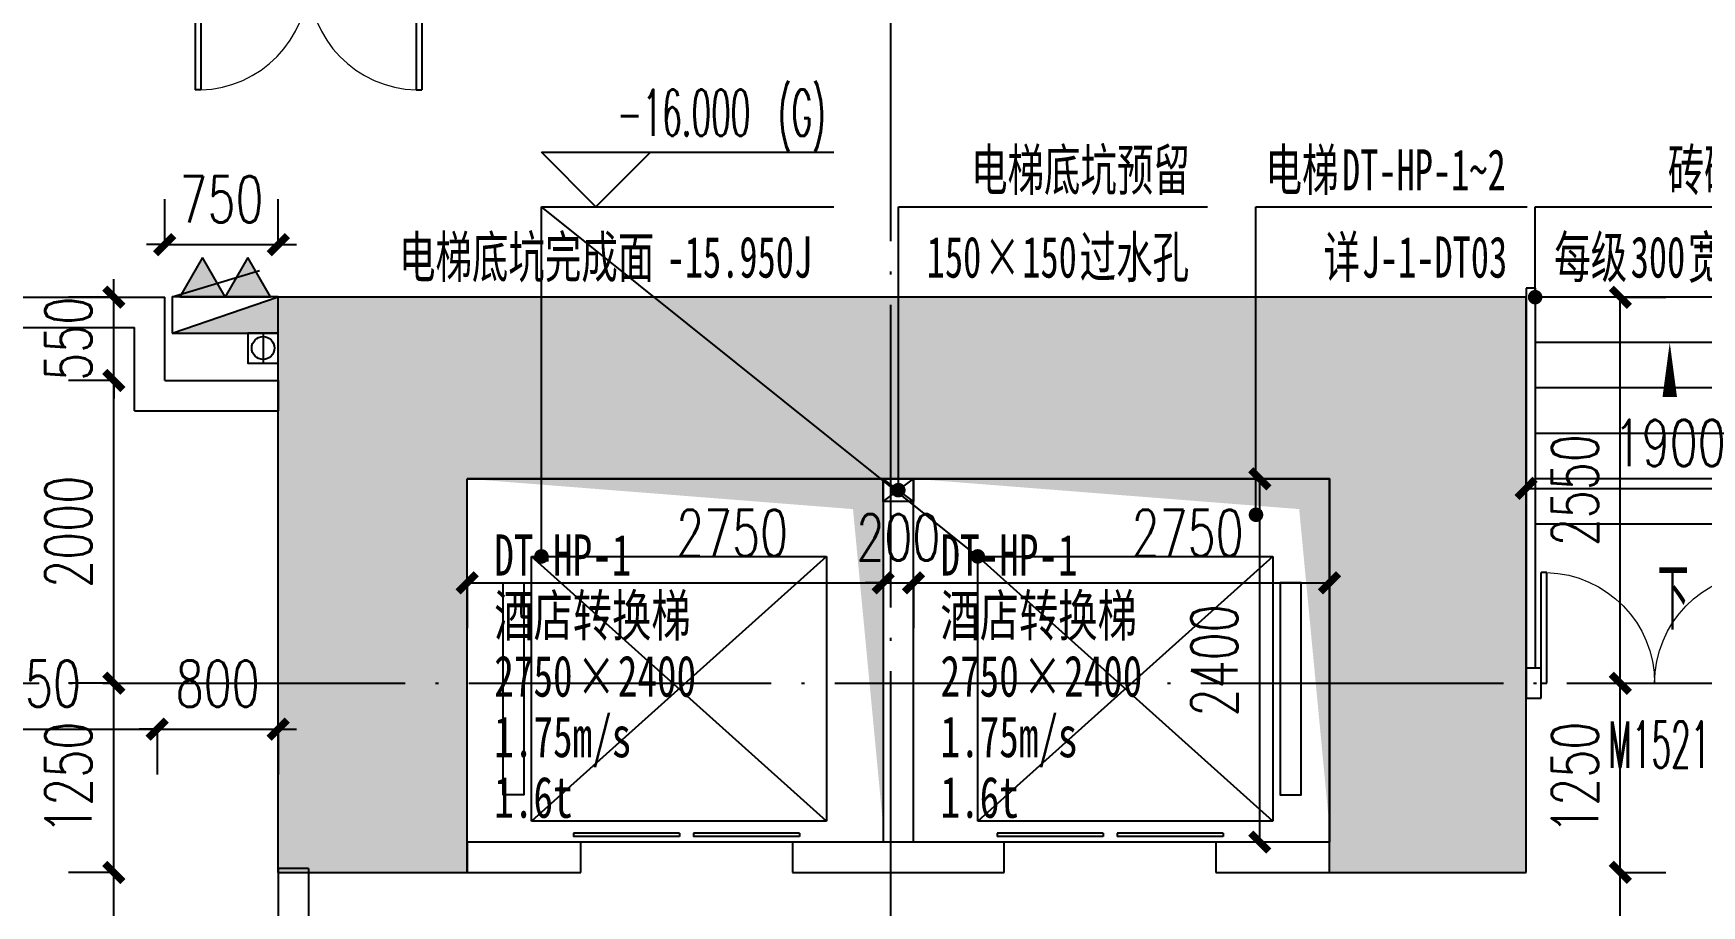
# Model space of a CAD drawing. Header units: millimetres. Extents: x 12325263 to 13848842, y -1463133 to 573208.
# Drawn here: x 12585528 to 12596558, y -1355956 to -1350194 of the extents above; entities that cross this region are included whole.
import ezdxf

# ---------------------------------------------------------------- set-up
doc = ezdxf.new("R2010")
doc.units = ezdxf.units.MM
doc.header["$LTSCALE"] = 1000
doc.linetypes.add('DOTE', pattern=[2.42, 2, -0.2, 0.02, -0.2])
for name, color, linetype in [('#s-灭火器', 20, 'Continuous'), ('A-ANNO-DIMS', 83, 'Continuous'), ('A-ANNO-ELEV', 3, 'Continuous'), ('A-ANNO-IDEN', 2, 'Continuous'), ('A-ANNO-TEXT', 7, 'Continuous'), ('A-AXIS', 16, 'DOTE'), ('A-DOOR', 2, 'Continuous'), ('A-FLOR-EVTR', 2, 'Continuous'), ('A-WALL', 5, 'Continuous'), ('A-WALL-PATT', 8, 'Continuous'), ('A_WALL(防火墙)', 151, 'Continuous'), ('AXIS', 3, 'Continuous'), ('DIM_SYMB', 3, 'Continuous'), ('DOOR_FIRE', 1, 'Continuous'), ('EQUIP_消火栓', 7, 'Continuous'), ('PUB_DIM', 83, 'Continuous'), ('PUB_TEXT', 7, 'Continuous'), ('STAIR', 2, 'Continuous'), ('VPIPE-消防高', 3, 'Continuous'), ('WINDOW', 4, 'Continuous'), ('WINDOW_TEXT', 7, 'Continuous'), ('建筑-楼板开洞', 251, 'Continuous'), ('水条件', 1, 'Continuous')]:
    doc.layers.add(name, color=color, linetype=linetype)
doc.styles.add('_TCH_DIM', font='SIMPLEX.shx', dxfattribs={"width": 0.7, "bigfont": 'GBCBIG.shx'})
doc.styles.add('_TCH_DIM_T3', font='SIMPLEX.shx', dxfattribs={"width": 0.705882, "bigfont": 'GBCBIG.shx'})
doc.styles.add('_TCH_WINDOW', font='SIMPLEX', dxfattribs={"width": 0.7, "height": 3.5, "bigfont": 'GBCBIG'})
doc.styles.add('TITXV', font='', dxfattribs={"width": 0.7})
doc.styles.add('宋体', font='', dxfattribs={"width": 0.65})
doc.styles.get('TITXV').set_extended_font_data('SimSun')
doc.styles.get('宋体').set_extended_font_data('SimSun')
doc.dimstyles.new('_TCH_ARCH&&120', dxfattribs={"dimtxt": 306, "dimasz": 120, "dimexe": 300, "dimexo": 360, "dimgap": 147, "dimtad": 1, "dimdec": 0, "dimzin": 0, "dimdsep": 46, "dimtxsty": '_TCH_DIM_T3', "dimblk": 'ARCHTICK', "dimcen": 0.09, "dimclrt": 7, "dimazin": 2, "dimtfac": 1, "dimtdec": 0, "dimtix": 1, "dimtmove": 2, "dimatfit": 3, "dimfxl": 1, "dimfxlon": 1, "dimtolj": 1, "dimtzin": 0, "dimarcsym": 0})

# ---------------------------------------------------------------- blocks, each defined once
blk = doc.blocks.new('asdgadfg')
at = {"layer": 'A-WALL-PATT'}
for points in [[(-10200, 32750), (-8900, 33950), (-17150, 33950), (-15900, 32750)], [(-15900, 30150), (-15900, 32750), (-17150, 33950), (-17150, 30150)], [(-8900, 30150), (-8900, 33950), (-10200, 32750), (-10200, 30150)]]:
    blk.add_hatch(color=256, dxfattribs=at).paths.add_polyline_path(points)
at = {"layer": 'A-WALL'}
for p, q in [((-8900, 33950), (-17150, 33950)), ((-17150, 30150), (-17150, 33950)), ((-8900, 30150), (-8900, 33950)), ((-10200, 32750), (-15900, 32750)), ((-15900, 30150), (-15900, 32750)), ((-10200, 30150), (-10200, 32750)), ((-17150, 30150), (-15900, 30150)), ((-10200, 30150), (-8900, 30150))]:
    blk.add_line(p, q, dxfattribs=at)
blk = doc.blocks.new('_ArchTick')
at = {"color": 0, "linetype": 'ByBlock', "const_width": 0.4}
blk.add_lwpolyline([(-0.5, -0.5), (0.5, 0.5)], dxfattribs=at)
blk = doc.blocks.new('*D5368')
at = {"layer": 'A-ANNO-DIMS', "color": 0, "lineweight": -2, "transparency": 16777216}
for p, q in [((-2375, 664), (-2375, 363)), ((-2375, 663), (375, 663)), ((375, 664), (375, 363))]:
    blk.add_line(p, q, dxfattribs=at)
at = {"layer": 'Defpoints', "color": 0, "transparency": 16777216}
for p in [(-2375, 1350), (375, 1350), (375, 663)]:
    blk.add_point(p, dxfattribs=at)
at = {"layer": 'A-ANNO-DIMS', "color": 0, "lineweight": -2, "transparency": 16777216, "xscale": 120, "yscale": 120, "zscale": 120, "rotation": 180}
blk.add_blockref('_ArchTick', (-2375, 663), dxfattribs=at)
at = {"layer": 'A-ANNO-DIMS', "color": 0, "lineweight": -2, "transparency": 16777216, "xscale": 120, "yscale": 120, "zscale": 120}
blk.add_blockref('_ArchTick', (375, 663), dxfattribs=at)
at = {"layer": 'A-ANNO-DIMS', "color": 7, "transparency": 16777216, "insert": (-624, 993), "char_height": 306, "attachment_point": 5, "style": '_TCH_DIM_T3'}
blk.add_mtext('\\A1;2750', dxfattribs=at)
blk = doc.blocks.new('*D5369')
at = {"layer": 'A-ANNO-DIMS', "color": 0, "lineweight": -2, "transparency": 16777216}
for p, q in [((375, 663), (255, 663)), ((375, 664), (375, 363)), ((375, 663), (575, 663)), ((575, 664), (575, 363)), ((575, 663), (695, 663))]:
    blk.add_line(p, q, dxfattribs=at)
at = {"layer": 'Defpoints', "color": 0, "transparency": 16777216}
for p in [(375, 1350), (575, 1350), (575, 663)]:
    blk.add_point(p, dxfattribs=at)
at = {"layer": 'A-ANNO-DIMS', "color": 0, "lineweight": -2, "transparency": 16777216, "xscale": 120, "yscale": 120, "zscale": 120}
blk.add_blockref('_ArchTick', (375, 663), dxfattribs=at)
at = {"layer": 'A-ANNO-DIMS', "color": 0, "lineweight": -2, "transparency": 16777216, "xscale": 120, "yscale": 120, "zscale": 120, "rotation": 180}
blk.add_blockref('_ArchTick', (575, 663), dxfattribs=at)
at = {"layer": 'A-ANNO-DIMS', "color": 7, "transparency": 16777216, "insert": (475, 963), "char_height": 306, "attachment_point": 5, "style": '_TCH_DIM_T3'}
blk.add_mtext('\\A1;200', dxfattribs=at)
blk = doc.blocks.new('*D5370')
at = {"layer": 'A-ANNO-DIMS', "color": 0, "lineweight": -2, "transparency": 16777216}
for p, q in [((575, 664), (575, 363)), ((575, 663), (3325, 663)), ((3325, 664), (3325, 363))]:
    blk.add_line(p, q, dxfattribs=at)
at = {"layer": 'Defpoints', "color": 0, "transparency": 16777216}
for p in [(575, 1350), (3325, 1350), (3325, 663)]:
    blk.add_point(p, dxfattribs=at)
at = {"layer": 'A-ANNO-DIMS', "color": 0, "lineweight": -2, "transparency": 16777216, "xscale": 120, "yscale": 120, "zscale": 120, "rotation": 180}
blk.add_blockref('_ArchTick', (575, 663), dxfattribs=at)
at = {"layer": 'A-ANNO-DIMS', "color": 0, "lineweight": -2, "transparency": 16777216, "xscale": 120, "yscale": 120, "zscale": 120}
blk.add_blockref('_ArchTick', (3325, 663), dxfattribs=at)
at = {"layer": 'A-ANNO-DIMS', "color": 7, "transparency": 16777216, "insert": (2387, 993), "char_height": 306, "attachment_point": 5, "style": '_TCH_DIM_T3'}
blk.add_mtext('\\A1;2750', dxfattribs=at)
blk = doc.blocks.new('*D5371')
at = {"layer": 'A-ANNO-DIMS', "color": 0, "lineweight": -2, "transparency": 16777216}
for p, q in [((2865, 1350), (2564, 1350)), ((2864, -1050), (2864, 1350)), ((2865, -1050), (2564, -1050))]:
    blk.add_line(p, q, dxfattribs=at)
at = {"layer": 'Defpoints', "color": 0, "transparency": 16777216}
for p in [(2864, 1350), (3325, 1350), (3325, -1050)]:
    blk.add_point(p, dxfattribs=at)
at = {"layer": 'A-ANNO-DIMS', "color": 0, "lineweight": -2, "transparency": 16777216, "xscale": 120, "yscale": 120, "zscale": 120}
for p, rotation in [((2864, 1350), 90), ((2864, -1050), 270)]:
    blk.add_blockref('_ArchTick', p, dxfattribs=dict(at, rotation=rotation))
at = {"layer": 'A-ANNO-DIMS', "color": 7, "transparency": 16777216, "insert": (2564, 150), "char_height": 306, "attachment_point": 5, "rotation": 90, "style": '_TCH_DIM_T3'}
blk.add_mtext('\\A1;2400', dxfattribs=at)
blk = doc.blocks.new('asdfadfadgf')
for p, q in [((0, 100), (150, 300)), ((0, 300), (150, 100))]:
    blk.add_line(p, q)
blk.add_lwpolyline([(150, 300), (150, 100), (0, 100), (0, 300)], close=True)
blk = doc.blocks.new('管位')
at = {"layer": '水条件'}
blk.add_line((12573126, 675360), (12573126, 675160), dxfattribs=at)
blk.add_lwpolyline([(12573026, 675360), (12573226, 675360), (12573226, 675160), (12573026, 675160)], close=True, dxfattribs=at)
blk = doc.blocks.new('灭火器')
at = {"layer": '#s-灭火器', "ltscale": 1000}
for points in [[(292444, 59707), (292144, 59707), (292294, 59447)], [(292744, 59707), (292444, 59707), (292594, 59447)]]:
    blk.add_hatch(color=256, dxfattribs=at).paths.add_polyline_path(points)
for points in [[(292294, 59447), (292444, 59707), (292144, 59707)], [(292594, 59447), (292744, 59707), (292444, 59707)]]:
    blk.add_lwpolyline(points, close=True, dxfattribs=at)
blk = doc.blocks.new('$TWTSYS$00000508')
for p, q in [((-0.5, 0.5), (0.324, 1.224)), ((-0.5, 0.5), (-0.5, -0.5)), ((-0.5, -0.5), (0.5, 0.5)), ((0.5, 0.5), (-0.5, 0.5)), ((0.5, -0.5), (0.5, 0.5)), ((-0.5, -0.5), (0.5, -0.5))]:
    blk.add_line(p, q)
blk.add_solid([(0.5, -0.5), (0.5, 0.5), (-0.5, -0.5)])
blk = doc.blocks.new('消火栓')
at = {"layer": '#s-灭火器', "rotation": 180.0000000000001}
blk.add_blockref('灭火器', (12864422, 734932), dxfattribs=at)
at = {"layer": 'EQUIP_消火栓', "xscale": 700, "yscale": 240, "zscale": 700}
blk.add_blockref('$TWTSYS$00000508', (12571978, 675105), dxfattribs=at)
blk = doc.blocks.new('asdfsadfasdfsa')
at = {"layer": 'VPIPE-消防高'}
blk.add_circle((28850, 3164), 75, dxfattribs=at)
blk.add_blockref('消火栓', (-12543378, -671722))
at = {"layer": '水条件', "xscale": -1, "rotation": 359.9999999999999}
blk.add_blockref('管位', (12601976, -672097), dxfattribs=at)
blk = doc.blocks.new('qlzw')
at = {"layer": 'A-AXIS'}
for p, q in [((12457766.8, 979489.8), (12457766.8, 1082089.8)), ((12411416.8, 1027389.8), (12486866.8, 1027389.8))]:
    blk.add_line(p, q, dxfattribs=at)
blk = doc.blocks.new('*D3241')
at = {"layer": 'A-ANNO-DIMS', "color": 0, "lineweight": -2, "transparency": 16777216}
for p, q in [((12586397, -1351591), (12586397, -1351290)), ((12587147, -1351591), (12587147, -1351290)), ((12586397, -1351590), (12586277, -1351590)), ((12586397, -1351590), (12587147, -1351590)), ((12587147, -1351590), (12587267, -1351590))]:
    blk.add_line(p, q, dxfattribs=at)
at = {"layer": 'Defpoints', "color": 0, "transparency": 16777216}
for p in [(12587147, -1351590), (12586397, -1352387), (12587147, -1352387)]:
    blk.add_point(p, dxfattribs=at)
at = {"layer": 'A-ANNO-DIMS', "color": 0, "lineweight": -2, "transparency": 16777216, "xscale": 120, "yscale": 120, "zscale": 120}
blk.add_blockref('_ArchTick', (12586397, -1351590), dxfattribs=at)
at = {"layer": 'A-ANNO-DIMS', "color": 0, "lineweight": -2, "transparency": 16777216, "xscale": 120, "yscale": 120, "zscale": 120, "rotation": 180}
blk.add_blockref('_ArchTick', (12587147, -1351590), dxfattribs=at)
at = {"layer": 'A-ANNO-DIMS', "color": 7, "transparency": 16777216, "insert": (12586772, -1351290), "char_height": 306, "attachment_point": 5, "style": '_TCH_DIM_T3'}
blk.add_mtext('\\A1;750', dxfattribs=at)
blk = doc.blocks.new('*D3480')
at = {"layer": 'Defpoints', "color": 0, "transparency": 16777216}
for p in [(12586347, -1352967), (12587147, -1352967), (12587147, -1354790)]:
    blk.add_point(p, dxfattribs=at)
at = {"layer": 'PUB_DIM', "color": 0, "lineweight": -2, "transparency": 16777216}
for p, q in [((12586347, -1354790), (12586227, -1354790)), ((12586347, -1354789), (12586347, -1355090)), ((12586347, -1354790), (12587147, -1354790)), ((12587147, -1354789), (12587147, -1355090)), ((12587147, -1354790), (12587267, -1354790))]:
    blk.add_line(p, q, dxfattribs=at)
at = {"layer": 'PUB_DIM', "color": 0, "lineweight": -2, "transparency": 16777216, "xscale": 120, "yscale": 120, "zscale": 120}
blk.add_blockref('_ArchTick', (12586347, -1354790), dxfattribs=at)
at = {"layer": 'PUB_DIM', "color": 0, "lineweight": -2, "transparency": 16777216, "xscale": 120, "yscale": 120, "zscale": 120, "rotation": 180}
blk.add_blockref('_ArchTick', (12587147, -1354790), dxfattribs=at)
at = {"layer": 'PUB_DIM', "color": 7, "transparency": 16777216, "insert": (12586747, -1354490), "char_height": 306, "attachment_point": 5, "style": '_TCH_DIM_T3'}
blk.add_mtext('\\A1;800', dxfattribs=at)
blk = doc.blocks.new('*D3481')
at = {"layer": 'Defpoints', "color": 0, "transparency": 16777216}
for p in [(12584597, -1352967), (12586347, -1352967), (12586347, -1354790)]:
    blk.add_point(p, dxfattribs=at)
at = {"layer": 'PUB_DIM', "color": 0, "lineweight": -2, "transparency": 16777216}
for p, q in [((12584597, -1354789), (12584597, -1355090)), ((12584597, -1354790), (12586347, -1354790)), ((12586347, -1354789), (12586347, -1355090))]:
    blk.add_line(p, q, dxfattribs=at)
at = {"layer": 'PUB_DIM', "color": 0, "lineweight": -2, "transparency": 16777216, "xscale": 120, "yscale": 120, "zscale": 120, "rotation": 180}
blk.add_blockref('_ArchTick', (12584597, -1354790), dxfattribs=at)
at = {"layer": 'PUB_DIM', "color": 0, "lineweight": -2, "transparency": 16777216, "xscale": 120, "yscale": 120, "zscale": 120}
blk.add_blockref('_ArchTick', (12586347, -1354790), dxfattribs=at)
at = {"layer": 'PUB_DIM', "color": 7, "transparency": 16777216, "insert": (12585472, -1354490), "char_height": 306, "attachment_point": 5, "style": '_TCH_DIM_T3'}
blk.add_mtext('\\A1;1750', dxfattribs=at)
blk = doc.blocks.new('*D3574')
at = {"layer": 'Defpoints', "color": 0, "transparency": 16777216}
for p in [(12595397, -1352037), (12597297, -1352037), (12597297, -1353200)]:
    blk.add_point(p, dxfattribs=at)
at = {"layer": 'PUB_DIM', "color": 0, "lineweight": -2, "transparency": 16777216}
for p, q in [((12595397, -1353199), (12595397, -1353500)), ((12595397, -1353200), (12597297, -1353200)), ((12597297, -1353199), (12597297, -1353500))]:
    blk.add_line(p, q, dxfattribs=at)
at = {"layer": 'PUB_DIM', "color": 0, "lineweight": -2, "transparency": 16777216, "xscale": 120, "yscale": 120, "zscale": 120, "rotation": 180}
blk.add_blockref('_ArchTick', (12595397, -1353200), dxfattribs=at)
at = {"layer": 'PUB_DIM', "color": 0, "lineweight": -2, "transparency": 16777216, "xscale": 120, "yscale": 120, "zscale": 120}
blk.add_blockref('_ArchTick', (12597297, -1353200), dxfattribs=at)
at = {"layer": 'PUB_DIM', "color": 7, "transparency": 16777216, "insert": (12596347, -1352900), "char_height": 306, "attachment_point": 5, "style": '_TCH_DIM_T3'}
blk.add_mtext('\\A1;1900', dxfattribs=at)
blk = doc.blocks.new('*D3608')
at = {"layer": 'Defpoints', "color": 0, "transparency": 16777216}
for p in [(12595297, -1355737), (12596020, -1355737), (12595297, -1358837)]:
    blk.add_point(p, dxfattribs=at)
at = {"layer": 'PUB_DIM', "color": 0, "lineweight": -2, "transparency": 16777216}
for p, q in [((12596019, -1355737), (12596320, -1355737)), ((12596020, -1358837), (12596020, -1355737)), ((12596019, -1358837), (12596320, -1358837))]:
    blk.add_line(p, q, dxfattribs=at)
at = {"layer": 'PUB_DIM', "color": 0, "lineweight": -2, "transparency": 16777216, "xscale": 120, "yscale": 120, "zscale": 120}
for p, rotation in [((12596020, -1355737), 90), ((12596020, -1358837), 270)]:
    blk.add_blockref('_ArchTick', p, dxfattribs=dict(at, rotation=rotation))
at = {"layer": 'PUB_DIM', "color": 7, "transparency": 16777216, "insert": (12595720, -1357287), "char_height": 306, "attachment_point": 5, "rotation": 90, "style": '_TCH_DIM_T3'}
blk.add_mtext('\\A1;3100', dxfattribs=at)
blk = doc.blocks.new('*D3609')
at = {"layer": 'Defpoints', "color": 0, "transparency": 16777216}
for p in [(12595297, -1354487), (12596020, -1354487), (12595297, -1355737)]:
    blk.add_point(p, dxfattribs=at)
at = {"layer": 'PUB_DIM', "color": 0, "lineweight": -2, "transparency": 16777216}
for p, q in [((12596019, -1354487), (12596320, -1354487)), ((12596020, -1355737), (12596020, -1354487)), ((12596019, -1355737), (12596320, -1355737))]:
    blk.add_line(p, q, dxfattribs=at)
at = {"layer": 'PUB_DIM', "color": 0, "lineweight": -2, "transparency": 16777216, "xscale": 120, "yscale": 120, "zscale": 120}
for p, rotation in [((12596020, -1354487), 90), ((12596020, -1355737), 270)]:
    blk.add_blockref('_ArchTick', p, dxfattribs=dict(at, rotation=rotation))
at = {"layer": 'PUB_DIM', "color": 7, "transparency": 16777216, "insert": (12595720, -1355112), "char_height": 306, "attachment_point": 5, "rotation": 90, "style": '_TCH_DIM_T3'}
blk.add_mtext('\\A1;1250', dxfattribs=at)
blk = doc.blocks.new('*D3610')
at = {"layer": 'Defpoints', "color": 0, "transparency": 16777216}
for p in [(12595297, -1351937), (12596020, -1351937), (12595297, -1354487)]:
    blk.add_point(p, dxfattribs=at)
at = {"layer": 'PUB_DIM', "color": 0, "lineweight": -2, "transparency": 16777216}
for p, q in [((12596019, -1351937), (12596320, -1351937)), ((12596020, -1354487), (12596020, -1351937)), ((12596019, -1354487), (12596320, -1354487))]:
    blk.add_line(p, q, dxfattribs=at)
at = {"layer": 'PUB_DIM', "color": 0, "lineweight": -2, "transparency": 16777216, "xscale": 120, "yscale": 120, "zscale": 120}
for p, rotation in [((12596020, -1351937), 90), ((12596020, -1354487), 270)]:
    blk.add_blockref('_ArchTick', p, dxfattribs=dict(at, rotation=rotation))
at = {"layer": 'PUB_DIM', "color": 7, "transparency": 16777216, "insert": (12595720, -1353212), "char_height": 306, "attachment_point": 5, "rotation": 90, "style": '_TCH_DIM_T3'}
blk.add_mtext('\\A1;2550', dxfattribs=at)
blk = doc.blocks.new('*D3611')
at = {"layer": 'Defpoints', "color": 0, "transparency": 16777216}
for p in [(12586060, -1351937), (12587347, -1351937), (12587347, -1352487)]:
    blk.add_point(p, dxfattribs=at)
at = {"layer": 'PUB_DIM', "color": 0, "lineweight": -2, "transparency": 16777216}
for p, q in [((12586060, -1351937), (12586060, -1351817)), ((12586061, -1351937), (12585760, -1351937)), ((12586060, -1352487), (12586060, -1351937)), ((12586061, -1352487), (12585760, -1352487)), ((12586060, -1352487), (12586060, -1352607))]:
    blk.add_line(p, q, dxfattribs=at)
at = {"layer": 'PUB_DIM', "color": 0, "lineweight": -2, "transparency": 16777216, "xscale": 120, "yscale": 120, "zscale": 120}
for p, rotation in [((12586060, -1351937), 270), ((12586060, -1352487), 90)]:
    blk.add_blockref('_ArchTick', p, dxfattribs=dict(at, rotation=rotation))
at = {"layer": 'PUB_DIM', "color": 7, "transparency": 16777216, "insert": (12585760, -1352212), "char_height": 306, "attachment_point": 5, "rotation": 90, "style": '_TCH_DIM_T3'}
blk.add_mtext('\\A1;550', dxfattribs=at)
blk = doc.blocks.new('*D3612')
at = {"layer": 'Defpoints', "color": 0, "transparency": 16777216}
for p in [(12586060, -1352487), (12587347, -1352487), (12587347, -1354487)]:
    blk.add_point(p, dxfattribs=at)
at = {"layer": 'PUB_DIM', "color": 0, "lineweight": -2, "transparency": 16777216}
for p, q in [((12586061, -1352487), (12585760, -1352487)), ((12586060, -1354487), (12586060, -1352487)), ((12586061, -1354487), (12585760, -1354487))]:
    blk.add_line(p, q, dxfattribs=at)
at = {"layer": 'PUB_DIM', "color": 0, "lineweight": -2, "transparency": 16777216, "xscale": 120, "yscale": 120, "zscale": 120}
for p, rotation in [((12586060, -1352487), 90), ((12586060, -1354487), 270)]:
    blk.add_blockref('_ArchTick', p, dxfattribs=dict(at, rotation=rotation))
at = {"layer": 'PUB_DIM', "color": 7, "transparency": 16777216, "insert": (12585760, -1353487), "char_height": 306, "attachment_point": 5, "rotation": 90, "style": '_TCH_DIM_T3'}
blk.add_mtext('\\A1;2000', dxfattribs=at)
blk = doc.blocks.new('*D3613')
at = {"layer": 'Defpoints', "color": 0, "transparency": 16777216}
for p in [(12586060, -1354487), (12587347, -1354487), (12587347, -1355737)]:
    blk.add_point(p, dxfattribs=at)
at = {"layer": 'PUB_DIM', "color": 0, "lineweight": -2, "transparency": 16777216}
for p, q in [((12586061, -1354487), (12585760, -1354487)), ((12586060, -1355737), (12586060, -1354487)), ((12586061, -1355737), (12585760, -1355737))]:
    blk.add_line(p, q, dxfattribs=at)
at = {"layer": 'PUB_DIM', "color": 0, "lineweight": -2, "transparency": 16777216, "xscale": 120, "yscale": 120, "zscale": 120}
for p, rotation in [((12586060, -1354487), 90), ((12586060, -1355737), 270)]:
    blk.add_blockref('_ArchTick', p, dxfattribs=dict(at, rotation=rotation))
at = {"layer": 'PUB_DIM', "color": 7, "transparency": 16777216, "insert": (12585760, -1355112), "char_height": 306, "attachment_point": 5, "rotation": 90, "style": '_TCH_DIM_T3'}
blk.add_mtext('\\A1;1250', dxfattribs=at)
blk = doc.blocks.new('*D3614')
at = {"layer": 'Defpoints', "color": 0, "transparency": 16777216}
for p in [(12586060, -1355737), (12587347, -1355737), (12587347, -1358837)]:
    blk.add_point(p, dxfattribs=at)
at = {"layer": 'PUB_DIM', "color": 0, "lineweight": -2, "transparency": 16777216}
for p, q in [((12586061, -1355737), (12585760, -1355737)), ((12586060, -1358837), (12586060, -1355737)), ((12586061, -1358837), (12585760, -1358837))]:
    blk.add_line(p, q, dxfattribs=at)
at = {"layer": 'PUB_DIM', "color": 0, "lineweight": -2, "transparency": 16777216, "xscale": 120, "yscale": 120, "zscale": 120}
for p, rotation in [((12586060, -1355737), 90), ((12586060, -1358837), 270)]:
    blk.add_blockref('_ArchTick', p, dxfattribs=dict(at, rotation=rotation))
at = {"layer": 'PUB_DIM', "color": 7, "transparency": 16777216, "insert": (12585760, -1357287), "char_height": 306, "attachment_point": 5, "rotation": 90, "style": '_TCH_DIM_T3'}
blk.add_mtext('\\A1;3100', dxfattribs=at)
blk = doc.blocks.new('$DORLIB2D$00000127')
at = {"color": 0}
for points in [[(-0.5333, 0.7949), (-0.5333, 0.6904)], [(-0.0333, 0.7949), (-0.5333, 0.7949)], [(-0.0333, 0.7949), (-0.0333, 0.6904)], [(0.5333, 0.7949), (0.0333, 0.7949)], [(0.0333, 0.7949), (0.0333, 0.6904)], [(0.5333, 0.7949), (0.5333, 0.6904)], [(-0.0333, 0.6904), (-0.5333, 0.6904)], [(0.5333, 0.6904), (0.0333, 0.6904)], [(0.5, 0.5), (-0.5, 0.5)]]:
    blk.add_lwpolyline(points, dxfattribs=at)
blk = doc.blocks.new('$DorLib2D$00000002')
for p, q in [((-0.5, 0), (-0.5, 0.4875)), ((-0.475, 0.4875), (-0.5, 0.4875)), ((-0.475, 0), (-0.475, 0.4875)), ((0.475, 0), (0.475, 0.4875)), ((0.475, 0.4875), (0.5, 0.4875)), ((0.5, 0), (0.5, 0.4875)), ((-0.5, 0), (-0.475, 0)), ((0.5, 0), (0.475, 0))]:
    blk.add_line(p, q)
at = {"lineweight": 13}
for centre, start, end in [((-0.4875, 0), 0, 88.53072), ((0.4875, 0), 91.46928, 180)]:
    blk.add_arc(centre, 0.4875, start, end, dxfattribs=at)
blk = doc.blocks.new('sdfadsfadgsdhg')
at = {"layer": '建筑-楼板开洞'}
h = blk.add_hatch(color=256, dxfattribs=at)
h.dxf.hatch_style = 1
h.paths.add_polyline_path([(375, -950), (375, 1350), (-2375, 1350), (175, 1150)])
h = blk.add_hatch(color=256, dxfattribs=at)
h.dxf.hatch_style = 1
h.paths.add_polyline_path([(3325, -950), (3325, 1350), (575, 1350), (3125, 1150)])
at = {"layer": 'A-FLOR-EVTR'}
for p, q in [((-1950, -912.5), (-1950, 837.5)), ((-1950, 837.5), (0, 837.5)), ((0, 837.5), (-1950, -912.5)), ((0, -912.5), (-1950, 837.5)), ((0, 837.5), (0, -912.5)), ((1000, -912.5), (1000, 837.5)), ((1000, 837.5), (2950, 837.5)), ((2950, 837.5), (1000, -912.5)), ((2950, -912.5), (1000, 837.5)), ((2950, 837.5), (2950, -912.5)), ((0, -912.5), (-1950, -912.5)), ((2950, -912.5), (1000, -912.5))]:
    blk.add_line(p, q, dxfattribs=at)
for points in [[(-2375, 1350), (375, 1350), (375, -1050), (-2375, -1050)], [(575, 1350), (3325, 1350), (3325, -1050), (575, -1050)], [(-2000, 662.5), (-2000, -737.5), (-2137.5, -737.5), (-2137.5, 662.5)], [(3000, 662.5), (3000, -737.5), (3137.5, -737.5), (3137.5, 662.5)]]:
    blk.add_lwpolyline(points, close=True, dxfattribs=at)
at = {"layer": 'A-ANNO-TEXT', "style": 'TITXV', "width": 0.7}
for s, p in [('DT-HP-1', (-2196.5, 710.9)), ('DT-HP-1', (753.5, 710.9)), ('酒店转换梯', (-2196.5, 310.9)), ('酒店转换梯', (753.5, 310.9)), ('2750', (-2196.5, -89.1)), ('×', (-1652, -89.1)), ('2400', (-1379.8, -89.1)), ('2750', (753.5, -89.1)), ('×', (1298, -89.1)), ('2400', (1570.2, -89.1)), ('1.75m/s', (-2196.5, -489.1)), ('1.75m/s', (753.5, -489.1)), ('1.6t', (-2196.5, -889.1)), ('1.6t', (753.5, -889.1))]:
    blk.add_text(s, height=271.9, dxfattribs=at).set_placement(p)
at = {"layer": 'A-ANNO-DIMS'}
for base, p1, p2, picture, middle in [((375, 663.2), (-2375, 1350), (375, 1350), '*D5368', (-623.6, 993.2)), ((3325, 663.2), (575, 1350), (3325, 1350), '*D5370', (2387.4, 993.2))]:
    dim = blk.add_linear_dim(base=base, p1=p1, p2=p2, angle=0, dimstyle='_TCH_ARCH&&120', dxfattribs=at)
    dim.commit()
    dim.dimension.update_dxf_attribs({"geometry": picture, "text_midpoint": middle, "dimtype": 161})
for p1, p2, distance, picture, middle in [((375, 1350), (575, 1350), -686.8, '*D5369', (475, 963.2)), ((3325, -1050), (3325, 1350), 460.8, '*D5371', (2564.2, 150))]:
    dim = blk.add_aligned_dim(p1=p1, p2=p2, distance=distance, dimstyle='_TCH_ARCH&&120', dxfattribs=at)
    dim.commit()
    dim.dimension.update_dxf_attribs({"geometry": picture, "text_midpoint": middle})

msp = doc.modelspace()

# ---------------------------------------------------------------- hatches: boundary and pattern name
at = {"layer": 'A-WALL-PATT'}
h = msp.add_hatch(dxfattribs=at)
h.set_pattern_fill('ANSI37', color=252, scale=400)
h.set_pattern_definition([(45, (0, 0), (-449.012806, 449.012806), []), (135, (0, 0), (-449.012806, -449.012806), [])])
h.paths.add_polyline_path([(12504241.6, -1283958), (12637591.6, -1283958), (12637591.6, -1405608), (12504241.6, -1405608)])
h.paths.add_polyline_path([(12536667.4, -1284257.5), (12508912.2, -1303721.7), (12510476.6, -1305952.6), (12510476.6, -1360683.5), (12523697, -1360697.5), (12523657.2, -1398386.8), (12613949.5, -1398386.7), (12628138.6, -1317575.9), (12611264, -1314613), (12574996.8, -1314613), (12574997.8, -1307236.8), (12568296.8, -1307236.8), (12568296.8, -1310085.9), (12554779.2, -1310084.1)], flags=16)

# ---------------------------------------------------------------- linework, layer by layer
at = {"layer": 'A-ANNO-ELEV'}
for p, q in [((12589247.4, -1351339.9), (12588887.4, -1350979.9)), ((12588887.4, -1350979.9), (12590820, -1350979.9)), ((12589247.4, -1351339.9), (12589607.4, -1350979.9))]:
    msp.add_line(p, q, dxfattribs=at)
at = {"layer": 'A-ANNO-IDEN'}
for p, q in [((12593611.3, -1353374.3), (12593611.3, -1351339.9)), ((12593611.3, -1351339.9), (12595404.5, -1351339.9))]:
    msp.add_line(p, q, dxfattribs=at)
at = {"layer": 'A-ANNO-IDEN', "const_width": 48}
msp.add_lwpolyline([(12593611.3, -1353398.3, 1), (12593611.3, -1353350.3, 1)], format="xyb", close=True, dxfattribs=at)
at = {"layer": 'A-WALL'}
for p, q in [((12580796.8, -1351936.8), (12586396.8, -1351936.8)), ((12586396.8, -1352486.8), (12586396.8, -1351936.8)), ((12580896.8, -1352136.8), (12586196.8, -1352136.8)), ((12586196.8, -1352686.8), (12586196.8, -1352136.8)), ((12586396.8, -1352486.8), (12587146.8, -1352486.8)), ((12587146.8, -1352486.8), (12587146.8, -1352686.8)), ((12586196.8, -1352686.8), (12587146.8, -1352686.8)), ((12595496.8, -1354386.8), (12595396.8, -1354386.8)), ((12595396.8, -1354386.8), (12595396.8, -1354586.8)), ((12595496.8, -1354586.8), (12595496.8, -1354386.8)), ((12595396.8, -1354586.8), (12595496.8, -1354586.8)), ((12589146.8, -1355536.8), (12588396.8, -1355536.8)), ((12588396.8, -1355536.8), (12588396.8, -1355736.8)), ((12589146.8, -1355736.8), (12589146.8, -1355536.8)), ((12591946.8, -1355536.8), (12590546.8, -1355536.8)), ((12590546.8, -1355536.8), (12590546.8, -1355736.8)), ((12591946.8, -1355736.8), (12591946.8, -1355536.8)), ((12594096.8, -1355536.8), (12593346.8, -1355536.8)), ((12593346.8, -1355536.8), (12593346.8, -1355736.8)), ((12594096.8, -1355736.8), (12594096.8, -1355536.8)), ((12587146.8, -1355711.8), (12587146.8, -1358836.8)), ((12587346.8, -1355711.8), (12587146.8, -1355711.8)), ((12587346.8, -1355711.8), (12587346.8, -1358836.8)), ((12588396.8, -1355736.8), (12589146.8, -1355736.8)), ((12590546.8, -1355736.8), (12591946.8, -1355736.8)), ((12593346.8, -1355736.8), (12594096.8, -1355736.8))]:
    msp.add_line(p, q, dxfattribs=at)
at = {"layer": 'AXIS'}
for p, q in [((12591771.8, -1353649.3), (12588887.4, -1351339.9)), ((12588887.4, -1353649.3), (12588887.4, -1351339.9)), ((12588887.4, -1351339.9), (12590820, -1351339.9)), ((12591246.8, -1353211.8), (12591246.8, -1351339.9)), ((12591246.8, -1351339.9), (12593290, -1351339.9)), ((12595456.8, -1351936.8), (12595456.8, -1351339.9)), ((12595456.8, -1351339.9), (12597432.6, -1351339.9))]:
    msp.add_line(p, q, dxfattribs=at)
at = {"layer": 'AXIS', "const_width": 48}
for points in [[(12595456.8, -1351960.8, 1), (12595456.8, -1351912.8, 1)], [(12591246.8, -1353235.8, 1), (12591246.8, -1353187.8, 1)], [(12588887.4, -1353673.3, 1), (12588887.4, -1353625.3, 1)], [(12591790.6, -1353664.3, 1), (12591753.1, -1353634.3, 1)]]:
    msp.add_lwpolyline(points, format="xyb", close=True, dxfattribs=at)
at = {"layer": 'DIM_SYMB'}
msp.add_lwpolyline([(12596346.8, -1353586.8, 0, 0, 0), (12596346.8, -1352236.8, 0, 96, 0), (12596346.8, -1352596.8, 0, 0, 0)], format="xyseb", dxfattribs=at)
at = {"layer": 'STAIR'}
for p, q in [((12595396.8, -1351876.8), (12595396.8, -1354386.8)), ((12595456.8, -1351876.8), (12595396.8, -1351876.8)), ((12595456.8, -1351876.8), (12595456.8, -1354386.8)), ((12595396.8, -1351936.8), (12595396.8, -1353436.8)), ((12597236.8, -1351936.8), (12595456.8, -1351936.8)), ((12597236.8, -1352236.8), (12595456.8, -1352236.8)), ((12597236.8, -1352536.8), (12595456.8, -1352536.8)), ((12597236.8, -1352836.8), (12595456.8, -1352836.8)), ((12597236.8, -1353136.8), (12595456.8, -1353136.8)), ((12597236.8, -1353436.8), (12595456.8, -1353436.8)), ((12595456.8, -1354386.8), (12595396.8, -1354386.8))]:
    msp.add_line(p, q, dxfattribs=at)

# ---------------------------------------------------------------- block references
for name, p in [('asdgadfg', (12604296.8, -1385886.8)), ('asdfsadfasdfsa', (12558196.8, -1355436.8))]:
    msp.add_blockref(name, p)
at = {"rotation": 90}
msp.add_blockref('asdfadfadgf', (12591446.8, -1353286.8), dxfattribs=at)
at = {"layer": 'A-DOOR'}
msp.add_blockref('sdfadsfadgsdhg', (12590771.8, -1354486.8), dxfattribs=at)
at = {"layer": 'A-DOOR', "xscale": 1400, "yscale": 200, "zscale": 1400, "rotation": 2.340388284711496e-12}
for p in [(12589846.8, -1355636.8), (12592646.8, -1355636.8)]:
    msp.add_blockref('$DORLIB2D$00000127', p, dxfattribs=at)
at = {"layer": 'A_WALL(防火墙)'}
msp.add_blockref('qlzw', (133430, -2381876.5), dxfattribs=at)
at = {"layer": 'DOOR_FIRE', "xscale": -1500, "yscale": -1500, "zscale": 200, "rotation": 359.9999999999164}
msp.add_blockref('$DorLib2D$00000002', (12587346.8, -1349836.8), dxfattribs=at)
at = {"layer": 'WINDOW'}
ref = msp.add_blockref('$DorLib2D$00000002', (12596246.8, -1354486.8), dxfattribs=dict(at, xscale=-1500, yscale=1500, zscale=200))
ref.add_attrib('A', 'M1521', (12595940.8, -1355045.7), dxfattribs={"layer": 'WINDOW_TEXT', "height": 306, "style": '_TCH_WINDOW', "width": 0.494118})

# ---------------------------------------------------------------- texts
at = {"layer": 'A-ANNO-TEXT'}
for s, height, style, width, p in [('(G)', 306, '_TCH_DIM', 0.494118, (12590450, -1350871.9)), ('-16.000', 306, '_TCH_DIM', 0.494118, (12589386.8, -1350871.9)), ('电梯', 271.9, '宋体', 0.65, (12593674.3, -1351231.9)), ('DT-HP-1~2', 271.9, '宋体', 0.65, (12594179.8, -1351231.9)), ('详', 271.9, '宋体', 0.65, (12594057.4, -1351807.9)), ('J-1-DT03', 271.9, '宋体', 0.65, (12594310.1, -1351807.9))]:
    msp.add_text(s, height=height, dxfattribs=dict(at, style=style, width=width)).set_placement(p)
at = {"layer": 'PUB_TEXT'}
for s, height, style, width, p in [('电梯底坑预留', 271.9, '宋体', 0.65, (12591727.6, -1351231.9)), ('砖砌台阶', 271.9, '宋体', 0.65, (12596334.3, -1351231.9)), ('电梯底坑完成面', 271.9, '宋体', 0.65, (12587945.5, -1351807.9)), ('-15.950J', 271.9, '宋体', 0.65, (12589714.8, -1351807.9)), ('150', 271.9, '宋体', 0.65, (12591434.4, -1351807.9)), ('150', 271.9, '宋体', 0.65, (12592066.3, -1351807.9)), ('过水孔', 271.9, '宋体', 0.65, (12592445.4, -1351807.9)), ('每级', 271.9, '宋体', 0.65, (12595582.9, -1351807.9)), ('300', 271.9, '宋体', 0.65, (12596088.5, -1351807.9)), ('宽', 271.9, '宋体', 0.65, (12596467.6, -1351807.9)), ('×', 271.9, '宋体', 0.65, (12591813.5, -1351807.9)), ('下', 405.1, '_TCH_DIM', 0.7, (12596267.1, -1354132.8))]:
    msp.add_text(s, height=height, dxfattribs=dict(at, style=style, width=width)).set_placement(p)

# ---------------------------------------------------------------- dimensions: what is measured, and where the dimension line sits
at = {"layer": 'A-ANNO-DIMS'}
dim = msp.add_aligned_dim(p1=(12586396.8, -1352386.8), p2=(12587146.8, -1352386.8), distance=796.8, dimstyle='_TCH_ARCH&&120', dxfattribs=at)
dim.commit()
dim.dimension.update_dxf_attribs({"geometry": '*D3241', "text_midpoint": (12586771.8, -1351290)})
at = {"layer": 'PUB_DIM'}
for p1, p2, distance, picture, middle in [((12587346.8, -1352486.8), (12587346.8, -1351936.8), 1286.8, '*D3611', (12585760, -1352211.8)), ((12595296.8, -1354486.8), (12595296.8, -1351936.8), -723.2, '*D3610', (12595720, -1353211.8)), ((12595396.8, -1352036.8), (12597296.8, -1352036.8), -1163.2, '*D3574', (12596346.8, -1352900)), ((12587346.8, -1354486.8), (12587346.8, -1352486.8), 1286.8, '*D3612', (12585760, -1353486.8)), ((12584596.8, -1352966.8), (12586346.8, -1352966.8), -1823.2, '*D3481', (12585471.8, -1354490)), ((12586346.8, -1352966.8), (12587146.8, -1352966.8), -1823.2, '*D3480', (12586746.8, -1354490)), ((12587346.8, -1355736.8), (12587346.8, -1354486.8), 1286.8, '*D3613', (12585760, -1355111.8)), ((12595296.8, -1355736.8), (12595296.8, -1354486.8), -723.2, '*D3609', (12595720, -1355111.8)), ((12587346.8, -1358836.8), (12587346.8, -1355736.8), 1286.8, '*D3614', (12585760, -1357286.8)), ((12595296.8, -1358836.8), (12595296.8, -1355736.8), -723.2, '*D3608', (12595720, -1357286.8))]:
    dim = msp.add_aligned_dim(p1=p1, p2=p2, distance=distance, dimstyle='_TCH_ARCH&&120', dxfattribs=at)
    dim.commit()
    dim.dimension.update_dxf_attribs({"geometry": picture, "text_midpoint": middle})

doc.saveas('drawing.dxf')
